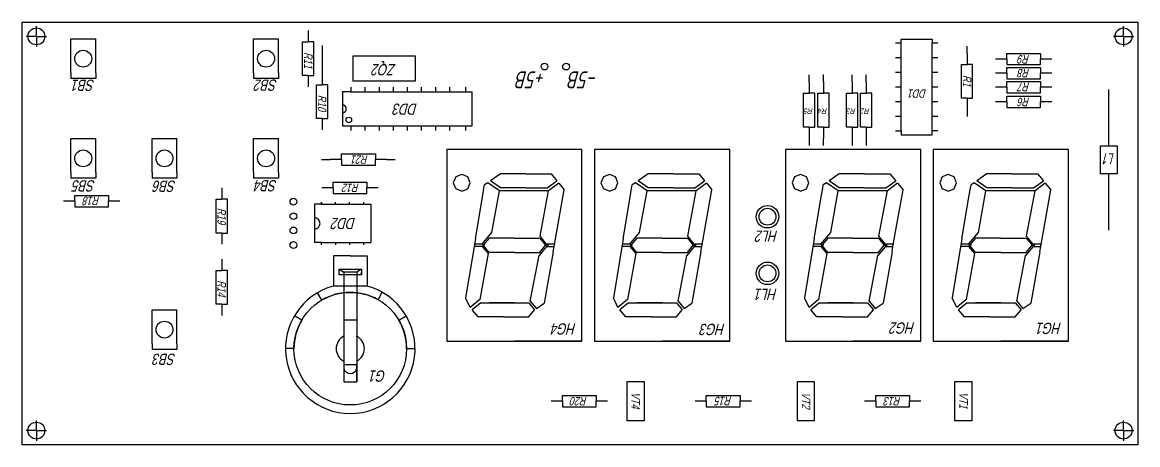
# Model space of a CAD drawing. Header units: millimetres. Extents: x 3055 to 4426, y 1319 to 1950.
# Drawn here: x 3173.7 to 3371.7, y 1875.5 to 1950.5 of the extents above; entities that cross this region are included whole.
import ezdxf

# ---------------------------------------------------------------- set-up
doc = ezdxf.new("R2010")
doc.units = ezdxf.units.MM
doc.styles.get("Standard").update_dxf_attribs({"font": 'arial.ttf'})

msp = doc.modelspace()

# ---------------------------------------------------------------- linework, layer by layer
for p, q in [((3173.74, 1875.49, 111.22), (3173.74, 1950.49, 111.22)), ((3173.74, 1950.49, 111.22), (3371.74, 1950.49, 111.22)), ((3371.74, 1950.49, 111.22), (3371.74, 1875.49, 111.22)), ((3196.77, 1928.83, 111.22), (3196.77, 1929.83, 111.22)), ((3196.77, 1929.83, 111.22), (3201.18, 1929.83, 111.22)), ((3196.77, 1923.83, 111.22), (3196.77, 1928.83, 111.22)), ((3201.18, 1928.83, 111.22), (3201.18, 1929.83, 111.22)), ((3201.18, 1923.83, 111.22), (3201.18, 1928.83, 111.22)), ((3196.77, 1923.83, 111.22), (3196.77, 1922.83, 111.22)), ((3201.18, 1922.83, 111.22), (3196.77, 1922.83, 111.22)), ((3201.18, 1923.83, 111.22), (3201.18, 1922.83, 111.22)), ((3183.04, 1918.75, 111.22), (3181.04, 1918.75, 111.22)), ((3183.04, 1918.75, 111.22), (3183.04, 1919.75, 111.22)), ((3183.04, 1919.75, 111.22), (3189.04, 1919.75, 111.22)), ((3183.04, 1918.75, 111.22), (3183.04, 1917.75, 111.22)), ((3189.04, 1919.75, 111.22), (3189.04, 1918.75, 111.22)), ((3191.04, 1918.75, 111.22), (3189.04, 1918.75, 111.22)), ((3189.04, 1917.75, 111.22), (3189.04, 1918.75, 111.22)), ((3183.04, 1917.75, 111.22), (3189.04, 1917.75, 111.22)), ((3371.74, 1875.49, 111.22), (3173.74, 1875.49, 111.22))]:
    msp.add_line(p, q)
at = {"transparency": 33554674}
for p, q in [((3371.74, 1950.49, 111.22), (3371.74, 1947.99, 111.22)), ((3176.24, 1947.99, 111.22), (3176.24, 1949.79, 111.22)), ((3224.49, 1949.04, 111.22), (3224.49, 1947.04, 111.22)), ((3369.24, 1947.99, 111.22), (3369.24, 1949.79, 111.22)), ((3176.24, 1947.99, 111.22), (3174.44, 1947.99, 111.22)), ((3176.24, 1947.99, 111.22), (3176.24, 1946.19, 111.22)), ((3176.24, 1947.99, 111.22), (3178.04, 1947.99, 111.22)), ((3182.35, 1946.53, 111.22), (3182.35, 1947.53, 111.22)), ((3182.35, 1947.53, 111.22), (3186.77, 1947.53, 111.22)), ((3182.35, 1941.53, 111.22), (3182.35, 1946.53, 111.22)), ((3186.77, 1946.53, 111.22), (3186.77, 1947.53, 111.22)), ((3186.77, 1941.53, 111.22), (3186.77, 1946.53, 111.22)), ((3214.8, 1946.53, 111.22), (3214.8, 1947.53, 111.22)), ((3214.8, 1947.53, 111.22), (3219.22, 1947.53, 111.22)), ((3214.8, 1941.53, 111.22), (3214.8, 1946.53, 111.22)), ((3219.22, 1946.53, 111.22), (3219.22, 1947.53, 111.22)), ((3219.22, 1941.53, 111.22), (3219.22, 1946.53, 111.22)), ((3223.49, 1941.04, 111.22), (3223.49, 1947.04, 111.22)), ((3223.49, 1947.04, 111.22), (3224.49, 1947.04, 111.22)), ((3225.49, 1947.04, 111.22), (3224.49, 1947.04, 111.22)), ((3225.49, 1941.04, 111.22), (3225.49, 1947.04, 111.22)), ((3226.99, 1946.39, 111.22), (3226.99, 1939.39, 111.22)), ((3329.77, 1946.79, 111.22), (3328.77, 1946.79, 111.22)), ((3329.77, 1946.79, 111.22), (3329.77, 1947.49, 111.22)), ((3329.77, 1947.49, 111.22), (3335.27, 1947.49, 111.22)), ((3329.77, 1931.19, 111.22), (3329.77, 1946.79, 111.22)), ((3335.27, 1947.49, 111.22), (3335.27, 1946.79, 111.22)), ((3335.27, 1931.19, 111.22), (3335.27, 1946.79, 111.22)), ((3336.27, 1946.79, 111.22), (3335.27, 1946.79, 111.22)), ((3369.24, 1947.99, 111.22), (3367.44, 1947.99, 111.22)), ((3369.24, 1947.99, 111.22), (3369.24, 1946.19, 111.22)), ((3369.24, 1947.99, 111.22), (3371.04, 1947.99, 111.22)), ((3232.48, 1944.53, 111.22), (3243.48, 1944.53, 111.22)), ((3232.48, 1940.03, 111.22), (3232.48, 1944.53, 111.22)), ((3243.48, 1944.53, 111.22), (3243.48, 1940.03, 111.22)), ((3341.44, 1945, 111.22), (3341.44, 1946.25, 111.22)), ((3341.44, 1945, 111.22), (3341.44, 1943, 111.22)), ((3348.5, 1943.97, 111.22), (3348.5, 1944.97, 111.22)), ((3348.5, 1944.97, 111.22), (3354.5, 1944.97, 111.22)), ((3354.5, 1944.97, 111.22), (3354.5, 1943.97, 111.22)), ((3329.77, 1944.19, 111.22), (3328.77, 1944.19, 111.22)), ((3336.27, 1944.19, 111.22), (3335.27, 1944.19, 111.22)), ((3340.44, 1937, 111.22), (3340.44, 1943, 111.22)), ((3340.44, 1943, 111.22), (3341.44, 1943, 111.22)), ((3342.44, 1943, 111.22), (3341.44, 1943, 111.22)), ((3342.44, 1937, 111.22), (3342.44, 1943, 111.22)), ((3348.5, 1943.97, 111.22), (3346.5, 1943.97, 111.22)), ((3348.5, 1943.97, 111.22), (3348.5, 1942.97, 111.22)), ((3348.5, 1942.97, 111.22), (3354.5, 1942.97, 111.22)), ((3348.5, 1941.47, 111.22), (3348.5, 1942.47, 111.22)), ((3348.5, 1942.47, 111.22), (3354.5, 1942.47, 111.22)), ((3356.5, 1943.97, 111.22), (3354.5, 1943.97, 111.22)), ((3354.5, 1942.97, 111.22), (3354.5, 1943.97, 111.22)), ((3354.5, 1942.47, 111.22), (3354.5, 1941.47, 111.22)), ((3182.35, 1941.53, 111.22), (3182.35, 1940.53, 111.22)), ((3186.77, 1940.53, 111.22), (3182.35, 1940.53, 111.22)), ((3186.77, 1941.53, 111.22), (3186.77, 1940.53, 111.22)), ((3214.8, 1941.53, 111.22), (3214.8, 1940.53, 111.22)), ((3219.22, 1940.53, 111.22), (3214.8, 1940.53, 111.22)), ((3219.22, 1941.53, 111.22), (3219.22, 1940.53, 111.22)), ((3224.49, 1941.04, 111.22), (3223.49, 1941.04, 111.22)), ((3224.49, 1941.04, 111.22), (3224.49, 1939.04, 111.22)), ((3224.49, 1941.04, 111.22), (3225.49, 1941.04, 111.22)), ((3313.41, 1939.89, 111.22), (3313.41, 1941.14, 111.22)), ((3313.45, 1941.14, 111.22), (3313.41, 1941.14, 111.22)), ((3315.96, 1941.14, 111.22), (3316.05, 1941.14, 111.22)), ((3315.96, 1939.89, 111.22), (3315.96, 1941.14, 111.22)), ((3321.05, 1939.89, 111.22), (3321.05, 1941.14, 111.22)), ((3323.55, 1939.89, 111.22), (3323.55, 1941.14, 111.22)), ((3329.77, 1941.59, 111.22), (3328.77, 1941.59, 111.22)), ((3336.27, 1941.59, 111.22), (3335.27, 1941.59, 111.22)), ((3348.5, 1941.47, 111.22), (3346.5, 1941.47, 111.22)), ((3348.5, 1941.47, 111.22), (3348.5, 1940.47, 111.22)), ((3348.5, 1940.47, 111.22), (3354.5, 1940.47, 111.22)), ((3356.5, 1941.47, 111.22), (3354.5, 1941.47, 111.22)), ((3354.5, 1940.47, 111.22), (3354.5, 1941.47, 111.22)), ((3225.99, 1933.39, 111.22), (3225.99, 1939.39, 111.22)), ((3225.99, 1939.39, 111.22), (3226.99, 1939.39, 111.22)), ((3227.99, 1939.39, 111.22), (3226.99, 1939.39, 111.22)), ((3227.99, 1933.39, 111.22), (3227.99, 1939.39, 111.22)), ((3232.07, 1938.97, 111.22), (3232.07, 1938.12, 111.22)), ((3243.48, 1940.03, 111.22), (3232.48, 1940.03, 111.22)), ((3234.57, 1938.97, 111.22), (3234.57, 1938.12, 111.22)), ((3237.07, 1938.97, 111.22), (3237.07, 1938.12, 111.22)), ((3239.57, 1938.97, 111.22), (3239.57, 1938.12, 111.22)), ((3242.07, 1938.97, 111.22), (3242.07, 1938.12, 111.22)), ((3244.57, 1938.97, 111.22), (3244.57, 1938.12, 111.22)), ((3247.07, 1938.97, 111.22), (3247.07, 1938.12, 111.22)), ((3249.57, 1938.97, 111.22), (3249.57, 1938.12, 111.22)), ((3252.43, 1938.97, 111.22), (3252.43, 1938.12, 111.22)), ((3313.41, 1939.89, 111.22), (3313.41, 1937.89, 111.22)), ((3315.96, 1939.89, 111.22), (3315.96, 1937.89, 111.22)), ((3321.05, 1939.89, 111.22), (3321.05, 1937.89, 111.22)), ((3323.55, 1939.89, 111.22), (3323.55, 1937.89, 111.22)), ((3329.77, 1938.99, 111.22), (3328.77, 1938.99, 111.22)), ((3336.27, 1938.99, 111.22), (3335.27, 1938.99, 111.22)), ((3348.51, 1938.97, 111.22), (3346.51, 1938.97, 111.22)), ((3348.51, 1938.97, 111.22), (3348.51, 1939.97, 111.22)), ((3348.51, 1939.97, 111.22), (3354.51, 1939.97, 111.22)), ((3348.51, 1938.97, 111.22), (3348.51, 1937.97, 111.22)), ((3354.51, 1939.97, 111.22), (3354.51, 1938.97, 111.22)), ((3356.51, 1938.97, 111.22), (3354.51, 1938.97, 111.22)), ((3354.51, 1937.97, 111.22), (3354.51, 1938.97, 111.22)), ((3366.62, 1928.57, 111.22), (3366.62, 1938.57, 111.22)), ((3232.07, 1938.12, 111.22), (3230.57, 1938.12, 111.22)), ((3230.57, 1938.12, 111.22), (3230.57, 1932.12, 111.22)), ((3232.07, 1938.12, 111.22), (3252.43, 1938.12, 111.22)), ((3252.43, 1938.12, 111.22), (3253.57, 1938.12, 111.22)), ((3253.57, 1932.12, 111.22), (3253.57, 1938.12, 111.22)), ((3312.41, 1931.89, 111.22), (3312.41, 1937.89, 111.22)), ((3312.41, 1937.89, 111.22), (3313.41, 1937.89, 111.22)), ((3314.41, 1937.89, 111.22), (3313.41, 1937.89, 111.22)), ((3314.41, 1931.89, 111.22), (3314.41, 1937.89, 111.22)), ((3314.96, 1931.89, 111.22), (3314.96, 1937.89, 111.22)), ((3314.96, 1937.89, 111.22), (3315.96, 1937.89, 111.22)), ((3316.96, 1937.89, 111.22), (3315.96, 1937.89, 111.22)), ((3316.96, 1931.89, 111.22), (3316.96, 1937.89, 111.22)), ((3320.05, 1931.89, 111.22), (3320.05, 1937.89, 111.22)), ((3320.05, 1937.89, 111.22), (3321.05, 1937.89, 111.22)), ((3322.05, 1937.89, 111.22), (3321.05, 1937.89, 111.22)), ((3322.05, 1931.89, 111.22), (3322.05, 1937.89, 111.22)), ((3322.55, 1931.89, 111.22), (3322.55, 1937.89, 111.22)), ((3322.55, 1937.89, 111.22), (3323.55, 1937.89, 111.22)), ((3324.55, 1937.89, 111.22), (3323.55, 1937.89, 111.22)), ((3324.55, 1931.89, 111.22), (3324.55, 1937.89, 111.22)), ((3341.44, 1937, 111.22), (3340.44, 1937, 111.22)), ((3341.44, 1937, 111.22), (3341.44, 1935, 111.22)), ((3341.44, 1937, 111.22), (3342.44, 1937, 111.22)), ((3348.5, 1936.35, 111.22), (3348.5, 1937.35, 111.22)), ((3348.5, 1937.35, 111.22), (3354.5, 1937.35, 111.22)), ((3348.51, 1937.97, 111.22), (3354.51, 1937.97, 111.22)), ((3354.5, 1937.35, 111.22), (3354.5, 1936.35, 111.22)), ((3329.77, 1936.39, 111.22), (3328.77, 1936.39, 111.22)), ((3336.27, 1936.39, 111.22), (3335.27, 1936.39, 111.22)), ((3341.44, 1935, 111.22), (3341.44, 1933.75, 111.22)), ((3348.5, 1936.35, 111.22), (3346.5, 1936.35, 111.22)), ((3348.5, 1936.35, 111.22), (3348.5, 1935.35, 111.22)), ((3348.5, 1935.35, 111.22), (3354.5, 1935.35, 111.22)), ((3356.5, 1936.35, 111.22), (3354.5, 1936.35, 111.22)), ((3354.5, 1935.35, 111.22), (3354.5, 1936.35, 111.22)), ((3226.99, 1933.39, 111.22), (3225.99, 1933.39, 111.22)), ((3226.99, 1933.39, 111.22), (3226.99, 1931.39, 111.22)), ((3226.99, 1933.39, 111.22), (3227.99, 1933.39, 111.22)), ((3329.77, 1933.79, 111.22), (3328.77, 1933.79, 111.22)), ((3336.27, 1933.79, 111.22), (3335.27, 1933.79, 111.22)), ((3230.57, 1932.12, 111.22), (3253.57, 1932.12, 111.22)), ((3232.07, 1932.12, 111.22), (3232.07, 1931.27, 111.22)), ((3234.57, 1932.12, 111.22), (3234.57, 1931.27, 111.22)), ((3237.07, 1932.12, 111.22), (3237.07, 1931.27, 111.22)), ((3239.57, 1932.12, 111.22), (3239.57, 1931.27, 111.22)), ((3242.07, 1932.12, 111.22), (3242.07, 1931.27, 111.22)), ((3244.57, 1932.12, 111.22), (3244.57, 1931.27, 111.22)), ((3247.07, 1932.12, 111.22), (3247.07, 1931.27, 111.22)), ((3249.57, 1932.12, 111.22), (3249.57, 1931.27, 111.22)), ((3252.43, 1932.12, 111.22), (3252.43, 1931.27, 111.22)), ((3313.41, 1931.89, 111.22), (3312.41, 1931.89, 111.22)), ((3313.41, 1931.89, 111.22), (3313.41, 1929.89, 111.22)), ((3313.41, 1931.89, 111.22), (3314.41, 1931.89, 111.22)), ((3315.96, 1931.89, 111.22), (3314.96, 1931.89, 111.22)), ((3315.96, 1931.89, 111.22), (3315.96, 1929.89, 111.22)), ((3315.96, 1931.89, 111.22), (3316.96, 1931.89, 111.22)), ((3321.05, 1931.89, 111.22), (3320.05, 1931.89, 111.22)), ((3321.05, 1931.89, 111.22), (3321.05, 1929.89, 111.22)), ((3321.05, 1931.89, 111.22), (3322.05, 1931.89, 111.22)), ((3323.55, 1931.89, 111.22), (3322.55, 1931.89, 111.22)), ((3323.55, 1931.89, 111.22), (3323.55, 1929.89, 111.22)), ((3323.55, 1931.89, 111.22), (3324.55, 1931.89, 111.22)), ((3328.77, 1931.19, 111.22), (3329.77, 1931.19, 111.22)), ((3329.77, 1931.19, 111.22), (3329.77, 1930.49, 111.22)), ((3336.27, 1931.19, 111.22), (3335.27, 1931.19, 111.22)), ((3336.27, 1931.19, 111.22), (3335.27, 1931.19, 111.22)), ((3335.27, 1930.49, 111.22), (3335.27, 1931.19, 111.22)), ((3182.35, 1928.83, 111.22), (3182.35, 1929.83, 111.22)), ((3182.35, 1929.83, 111.22), (3186.77, 1929.83, 111.22)), ((3182.35, 1923.83, 111.22), (3182.35, 1928.83, 111.22)), ((3186.77, 1928.83, 111.22), (3186.77, 1929.83, 111.22)), ((3186.77, 1923.83, 111.22), (3186.77, 1928.83, 111.22)), ((3214.8, 1929.83, 111.22), (3219.22, 1929.83, 111.22)), ((3214.8, 1928.83, 111.22), (3214.8, 1929.83, 111.22)), ((3214.8, 1923.83, 111.22), (3214.8, 1928.83, 111.22)), ((3219.22, 1928.83, 111.22), (3219.22, 1929.83, 111.22)), ((3219.22, 1923.83, 111.22), (3219.22, 1928.83, 111.22)), ((3313.41, 1929.89, 111.22), (3313.41, 1928.64, 111.22)), ((3315.96, 1928.64, 111.22), (3315.96, 1929.89, 111.22)), ((3321.05, 1929.89, 111.22), (3321.05, 1928.64, 111.22)), ((3323.55, 1929.89, 111.22), (3323.55, 1928.64, 111.22)), ((3329.77, 1930.49, 111.22), (3335.27, 1930.49, 111.22)), ((3365.12, 1923.57, 111.22), (3365.12, 1928.57, 111.22)), ((3365.12, 1928.57, 111.22), (3368.12, 1928.57, 111.22)), ((3368.12, 1928.57, 111.22), (3368.12, 1923.57, 111.22)), ((3230.41, 1926.14, 111.22), (3230.41, 1927.14, 111.22)), ((3230.41, 1927.14, 111.22), (3236.41, 1927.14, 111.22)), ((3236.41, 1927.14, 111.22), (3236.41, 1926.14, 111.22)), ((3273.09, 1927.89, 111.22), (3249.09, 1927.89, 111.22)), ((3249.09, 1927.89, 111.22), (3249.09, 1893.89, 111.22)), ((3273.09, 1893.89, 111.22), (3273.09, 1927.89, 111.22)), ((3299.31, 1927.89, 111.22), (3275.31, 1927.89, 111.22)), ((3275.31, 1927.89, 111.22), (3275.31, 1893.89, 111.22)), ((3299.31, 1893.89, 111.22), (3299.31, 1927.89, 111.22)), ((3333.23, 1927.89, 111.22), (3309.23, 1927.89, 111.22)), ((3309.23, 1927.89, 111.22), (3309.23, 1893.89, 111.22)), ((3333.23, 1893.89, 111.22), (3333.23, 1927.89, 111.22)), ((3359.45, 1927.89, 111.22), (3335.45, 1927.89, 111.22)), ((3335.45, 1927.89, 111.22), (3335.45, 1893.89, 111.22)), ((3359.45, 1893.89, 111.22), (3359.45, 1927.89, 111.22)), ((3226.88, 1926.14, 111.22), (3228.38, 1926.14, 111.22)), ((3230.41, 1926.14, 111.22), (3228.41, 1926.14, 111.22)), ((3230.41, 1926.14, 111.22), (3230.41, 1925.14, 111.22)), ((3230.41, 1925.14, 111.22), (3236.41, 1925.14, 111.22)), ((3238.41, 1926.14, 111.22), (3236.41, 1926.14, 111.22)), ((3236.41, 1925.14, 111.22), (3236.41, 1926.14, 111.22)), ((3238.41, 1926.14, 111.22), (3239.91, 1926.14, 111.22)), ((3182.35, 1923.83, 111.22), (3182.35, 1922.83, 111.22)), ((3186.77, 1922.83, 111.22), (3182.35, 1922.83, 111.22)), ((3186.77, 1923.83, 111.22), (3186.77, 1922.83, 111.22)), ((3214.8, 1923.83, 111.22), (3214.8, 1922.83, 111.22)), ((3219.22, 1922.83, 111.22), (3214.8, 1922.83, 111.22)), ((3219.22, 1923.83, 111.22), (3219.22, 1922.83, 111.22)), ((3250.68, 1923.05, 111.22), (3250.24, 1921.99, 111.22)), ((3251.74, 1923.49, 111.22), (3250.68, 1923.05, 111.22)), ((3252.81, 1923.05, 111.22), (3251.74, 1923.49, 111.22)), ((3253.24, 1921.99, 111.22), (3252.81, 1923.05, 111.22)), ((3258.62, 1923.59, 111.22), (3256.83, 1922.34, 111.22)), ((3263.12, 1923.59, 111.22), (3258.62, 1923.59, 111.22)), ((3263.12, 1923.59, 111.22), (3267.62, 1923.59, 111.22)), ((3267.62, 1923.59, 111.22), (3268.65, 1922.34, 111.22)), ((3276.9, 1923.05, 111.22), (3276.46, 1921.99, 111.22)), ((3277.96, 1923.49, 111.22), (3276.9, 1923.05, 111.22)), ((3279.03, 1923.05, 111.22), (3277.96, 1923.49, 111.22)), ((3279.46, 1921.99, 111.22), (3279.03, 1923.05, 111.22)), ((3284.84, 1923.59, 111.22), (3283.05, 1922.34, 111.22)), ((3289.34, 1923.59, 111.22), (3284.84, 1923.59, 111.22)), ((3289.34, 1923.59, 111.22), (3293.84, 1923.59, 111.22)), ((3293.84, 1923.59, 111.22), (3294.87, 1922.34, 111.22)), ((3310.82, 1923.05, 111.22), (3310.38, 1921.99, 111.22)), ((3311.88, 1923.49, 111.22), (3310.82, 1923.05, 111.22)), ((3312.95, 1923.05, 111.22), (3311.88, 1923.49, 111.22)), ((3313.38, 1921.99, 111.22), (3312.95, 1923.05, 111.22)), ((3318.76, 1923.59, 111.22), (3316.97, 1922.34, 111.22)), ((3323.26, 1923.59, 111.22), (3318.76, 1923.59, 111.22)), ((3323.26, 1923.59, 111.22), (3327.76, 1923.59, 111.22)), ((3327.76, 1923.59, 111.22), (3328.79, 1922.34, 111.22)), ((3337.04, 1923.05, 111.22), (3336.6, 1921.99, 111.22)), ((3338.1, 1923.49, 111.22), (3337.04, 1923.05, 111.22)), ((3339.17, 1923.05, 111.22), (3338.1, 1923.49, 111.22)), ((3339.6, 1921.99, 111.22), (3339.17, 1923.05, 111.22)), ((3344.98, 1923.59, 111.22), (3343.19, 1922.34, 111.22)), ((3349.48, 1923.59, 111.22), (3344.98, 1923.59, 111.22)), ((3349.48, 1923.59, 111.22), (3353.98, 1923.59, 111.22)), ((3353.98, 1923.59, 111.22), (3355.01, 1922.34, 111.22)), ((3366.62, 1923.57, 111.22), (3365.12, 1923.57, 111.22)), ((3368.12, 1923.57, 111.22), (3366.62, 1923.57, 111.22)), ((3366.62, 1913.57, 111.22), (3366.62, 1923.57, 111.22)), ((3209.14, 1921.07, 111.22), (3209.14, 1919.07, 111.22)), ((3228.92, 1921.12, 111.22), (3226.92, 1921.12, 111.22)), ((3228.92, 1921.12, 111.22), (3228.92, 1922.12, 111.22)), ((3228.92, 1922.12, 111.22), (3234.92, 1922.12, 111.22)), ((3228.92, 1921.12, 111.22), (3228.92, 1920.12, 111.22)), ((3234.92, 1922.12, 111.22), (3234.92, 1921.12, 111.22)), ((3236.92, 1921.12, 111.22), (3234.92, 1921.12, 111.22)), ((3234.92, 1920.12, 111.22), (3234.92, 1921.12, 111.22)), ((3250.24, 1921.99, 111.22), (3250.68, 1920.93, 111.22)), ((3251.74, 1920.49, 111.22), (3250.68, 1920.93, 111.22)), ((3251.74, 1920.49, 111.22), (3252.81, 1920.93, 111.22)), ((3252.81, 1920.93, 111.22), (3253.24, 1921.99, 111.22)), ((3252.81, 1920.93, 111.22), (3252.81, 1920.93, 111.22)), ((3255.48, 1919.81, 111.22), (3255.68, 1921.02, 111.22)), ((3255.68, 1921.02, 111.22), (3255.78, 1921.61, 111.22)), ((3256.36, 1922.01, 111.22), (3255.78, 1921.61, 111.22)), ((3258.44, 1920.56, 111.22), (3256.36, 1922.01, 111.22)), ((3258.62, 1921.09, 111.22), (3256.83, 1922.34, 111.22)), ((3263.12, 1921.09, 111.22), (3258.62, 1921.09, 111.22)), ((3263.12, 1921.09, 111.22), (3266.9, 1921.09, 111.22)), ((3266.9, 1921.09, 111.22), (3268.65, 1922.34, 111.22)), ((3268.97, 1921.95, 111.22), (3267.16, 1920.56, 111.22)), ((3268.15, 1910.66, 111.22), (3269.94, 1920.76, 111.22)), ((3268.97, 1921.95, 111.22), (3269.94, 1920.76, 111.22)), ((3276.46, 1921.99, 111.22), (3276.9, 1920.93, 111.22)), ((3277.96, 1920.49, 111.22), (3276.9, 1920.93, 111.22)), ((3277.96, 1920.49, 111.22), (3279.03, 1920.93, 111.22)), ((3279.03, 1920.93, 111.22), (3279.46, 1921.99, 111.22)), ((3279.03, 1920.93, 111.22), (3279.03, 1920.93, 111.22)), ((3281.7, 1919.81, 111.22), (3281.91, 1921.02, 111.22)), ((3281.91, 1921.02, 111.22), (3282, 1921.61, 111.22)), ((3282.58, 1922.01, 111.22), (3282, 1921.61, 111.22)), ((3284.66, 1920.56, 111.22), (3282.58, 1922.01, 111.22)), ((3284.84, 1921.09, 111.22), (3283.05, 1922.34, 111.22)), ((3289.34, 1921.09, 111.22), (3284.84, 1921.09, 111.22)), ((3289.34, 1921.09, 111.22), (3293.12, 1921.09, 111.22)), ((3293.12, 1921.09, 111.22), (3294.87, 1922.34, 111.22)), ((3295.19, 1921.95, 111.22), (3293.38, 1920.56, 111.22)), ((3294.37, 1910.66, 111.22), (3296.16, 1920.76, 111.22)), ((3295.19, 1921.95, 111.22), (3296.16, 1920.76, 111.22)), ((3310.38, 1921.99, 111.22), (3310.82, 1920.93, 111.22)), ((3311.88, 1920.49, 111.22), (3310.82, 1920.93, 111.22)), ((3311.88, 1920.49, 111.22), (3312.95, 1920.93, 111.22)), ((3312.95, 1920.93, 111.22), (3313.38, 1921.99, 111.22)), ((3312.95, 1920.93, 111.22), (3312.95, 1920.93, 111.22)), ((3315.62, 1919.81, 111.22), (3315.83, 1921.02, 111.22)), ((3315.83, 1921.02, 111.22), (3315.93, 1921.61, 111.22)), ((3316.5, 1922.01, 111.22), (3315.93, 1921.61, 111.22)), ((3318.58, 1920.56, 111.22), (3316.5, 1922.01, 111.22)), ((3318.76, 1921.09, 111.22), (3316.97, 1922.34, 111.22)), ((3323.26, 1921.09, 111.22), (3318.76, 1921.09, 111.22)), ((3323.26, 1921.09, 111.22), (3327.04, 1921.09, 111.22)), ((3327.04, 1921.09, 111.22), (3328.79, 1922.34, 111.22)), ((3329.11, 1921.95, 111.22), (3327.31, 1920.56, 111.22)), ((3328.3, 1910.66, 111.22), (3330.08, 1920.76, 111.22)), ((3329.11, 1921.95, 111.22), (3330.08, 1920.76, 111.22)), ((3336.6, 1921.99, 111.22), (3337.04, 1920.93, 111.22)), ((3338.1, 1920.49, 111.22), (3337.04, 1920.93, 111.22)), ((3338.1, 1920.49, 111.22), (3339.17, 1920.93, 111.22)), ((3339.17, 1920.93, 111.22), (3339.6, 1921.99, 111.22)), ((3339.17, 1920.93, 111.22), (3339.17, 1920.93, 111.22)), ((3341.85, 1919.81, 111.22), (3342.05, 1921.02, 111.22)), ((3342.05, 1921.02, 111.22), (3342.15, 1921.61, 111.22)), ((3342.72, 1922.01, 111.22), (3342.15, 1921.61, 111.22)), ((3344.8, 1920.56, 111.22), (3342.72, 1922.01, 111.22)), ((3344.98, 1921.09, 111.22), (3343.19, 1922.34, 111.22)), ((3349.48, 1921.09, 111.22), (3344.98, 1921.09, 111.22)), ((3349.48, 1921.09, 111.22), (3353.26, 1921.09, 111.22)), ((3353.26, 1921.09, 111.22), (3355.01, 1922.34, 111.22)), ((3355.33, 1921.95, 111.22), (3353.53, 1920.56, 111.22)), ((3354.52, 1910.66, 111.22), (3356.31, 1920.76, 111.22)), ((3355.33, 1921.95, 111.22), (3356.31, 1920.76, 111.22)), ((3208.14, 1913.07, 111.22), (3208.14, 1919.07, 111.22)), ((3208.14, 1919.07, 111.22), (3209.14, 1919.07, 111.22)), ((3210.14, 1919.07, 111.22), (3209.14, 1919.07, 111.22)), ((3210.14, 1913.07, 111.22), (3210.14, 1919.07, 111.22)), ((3228.92, 1920.12, 111.22), (3234.92, 1920.12, 111.22)), ((3254.18, 1912.05, 111.22), (3255.48, 1919.81, 111.22)), ((3257.1, 1913.18, 111.22), (3258.44, 1920.56, 111.22)), ((3267.16, 1920.56, 111.22), (3258.44, 1920.56, 111.22)), ((3265.65, 1912.49, 111.22), (3267.16, 1920.56, 111.22)), ((3280.41, 1912.05, 111.22), (3281.7, 1919.81, 111.22)), ((3283.32, 1913.18, 111.22), (3284.66, 1920.56, 111.22)), ((3293.38, 1920.56, 111.22), (3284.66, 1920.56, 111.22)), ((3291.87, 1912.49, 111.22), (3293.38, 1920.56, 111.22)), ((3314.33, 1912.05, 111.22), (3315.62, 1919.81, 111.22)), ((3317.24, 1913.18, 111.22), (3318.58, 1920.56, 111.22)), ((3327.31, 1920.56, 111.22), (3318.58, 1920.56, 111.22)), ((3325.8, 1912.49, 111.22), (3327.31, 1920.56, 111.22)), ((3340.55, 1912.05, 111.22), (3341.85, 1919.81, 111.22)), ((3343.46, 1913.18, 111.22), (3344.8, 1920.56, 111.22)), ((3353.53, 1920.56, 111.22), (3344.8, 1920.56, 111.22)), ((3352.02, 1912.49, 111.22), (3353.53, 1920.56, 111.22)), ((3226.85, 1918.18, 111.22), (3225.6, 1918.18, 111.22)), ((3225.6, 1918.18, 111.22), (3225.6, 1911.38, 111.22)), ((3226.85, 1918.58, 111.22), (3226.85, 1918.18, 111.22)), ((3226.85, 1918.18, 111.22), (3226.85, 1918.58, 111.22)), ((3226.85, 1918.18, 111.22), (3234.35, 1918.18, 111.22)), ((3226.85, 1918.18, 111.22), (3229.35, 1918.18, 111.22)), ((3229.35, 1918.18, 111.22), (3229.35, 1918.58, 111.22)), ((3229.35, 1918.18, 111.22), (3231.85, 1918.18, 111.22)), ((3231.85, 1918.18, 111.22), (3231.85, 1918.58, 111.22)), ((3234.35, 1918.18, 111.22), (3234.35, 1918.58, 111.22)), ((3234.35, 1918.18, 111.22), (3235.6, 1918.18, 111.22)), ((3235.6, 1918.18, 111.22), (3235.6, 1911.38, 111.22)), ((3209.14, 1913.07, 111.22), (3208.14, 1913.07, 111.22)), ((3209.14, 1913.07, 111.22), (3209.14, 1911.07, 111.22)), ((3209.14, 1913.07, 111.22), (3210.14, 1913.07, 111.22)), ((3255.36, 1911.12, 111.22), (3257.1, 1913.18, 111.22)), ((3281.58, 1911.12, 111.22), (3283.32, 1913.18, 111.22)), ((3315.5, 1911.12, 111.22), (3317.24, 1913.18, 111.22)), ((3341.72, 1911.12, 111.22), (3343.46, 1913.18, 111.22)), ((3226.85, 1911.38, 111.22), (3225.6, 1911.38, 111.22)), ((3226.85, 1910.98, 111.22), (3226.85, 1911.38, 111.22)), ((3226.85, 1911.38, 111.22), (3234.35, 1911.38, 111.22)), ((3226.85, 1911.38, 111.22), (3229.35, 1911.38, 111.22)), ((3226.85, 1910.98, 111.22), (3226.85, 1911.38, 111.22)), ((3229.35, 1911.38, 111.22), (3231.85, 1911.38, 111.22)), ((3229.35, 1911.38, 111.22), (3229.35, 1910.98, 111.22)), ((3231.85, 1911.38, 111.22), (3231.85, 1910.98, 111.22)), ((3234.35, 1911.38, 111.22), (3235.6, 1911.38, 111.22)), ((3234.35, 1910.98, 111.22), (3234.35, 1911.38, 111.22)), ((3254.18, 1912.05, 111.22), (3252.44, 1901.59, 111.22)), ((3255.36, 1911.12, 111.22), (3254.03, 1911.12, 111.22)), ((3255.55, 1910.89, 111.22), (3255.36, 1911.12, 111.22)), ((3255.55, 1910.89, 111.22), (3255.36, 1910.66, 111.22)), ((3256.59, 1912.14, 111.22), (3255.55, 1910.89, 111.22)), ((3256.59, 1909.64, 111.22), (3255.55, 1910.89, 111.22)), ((3255.85, 1910.89, 111.22), (3255.55, 1910.89, 111.22)), ((3261.09, 1912.14, 111.22), (3256.59, 1912.14, 111.22)), ((3261.09, 1912.14, 111.22), (3265.59, 1912.14, 111.22)), ((3265.59, 1912.14, 111.22), (3266.62, 1910.89, 111.22)), ((3265.59, 1909.64, 111.22), (3266.62, 1910.89, 111.22)), ((3266.81, 1911.12, 111.22), (3265.65, 1912.49, 111.22)), ((3266.62, 1910.89, 111.22), (3267.12, 1910.89, 111.22)), ((3268.24, 1911.12, 111.22), (3266.81, 1911.12, 111.22)), ((3268.19, 1910.89, 111.22), (3268.24, 1911.12, 111.22)), ((3280.41, 1912.05, 111.22), (3278.66, 1901.59, 111.22)), ((3281.58, 1911.12, 111.22), (3280.25, 1911.12, 111.22)), ((3281.77, 1910.89, 111.22), (3281.58, 1911.12, 111.22)), ((3281.77, 1910.89, 111.22), (3281.58, 1910.66, 111.22)), ((3282.81, 1912.14, 111.22), (3281.77, 1910.89, 111.22)), ((3282.81, 1909.64, 111.22), (3281.77, 1910.89, 111.22)), ((3282.07, 1910.89, 111.22), (3281.77, 1910.89, 111.22)), ((3287.31, 1912.14, 111.22), (3282.81, 1912.14, 111.22)), ((3287.31, 1912.14, 111.22), (3291.81, 1912.14, 111.22)), ((3291.81, 1912.14, 111.22), (3292.84, 1910.89, 111.22)), ((3291.81, 1909.64, 111.22), (3292.84, 1910.89, 111.22)), ((3293.03, 1911.12, 111.22), (3291.87, 1912.49, 111.22)), ((3292.84, 1910.89, 111.22), (3293.34, 1910.89, 111.22)), ((3294.46, 1911.12, 111.22), (3293.03, 1911.12, 111.22)), ((3294.42, 1910.89, 111.22), (3294.46, 1911.12, 111.22)), ((3314.33, 1912.05, 111.22), (3312.58, 1901.59, 111.22)), ((3315.5, 1911.12, 111.22), (3314.17, 1911.12, 111.22)), ((3315.69, 1910.89, 111.22), (3315.5, 1911.12, 111.22)), ((3315.69, 1910.89, 111.22), (3315.5, 1910.66, 111.22)), ((3316.73, 1912.14, 111.22), (3315.69, 1910.89, 111.22)), ((3316.73, 1909.64, 111.22), (3315.69, 1910.89, 111.22)), ((3316, 1910.89, 111.22), (3315.69, 1910.89, 111.22)), ((3321.23, 1912.14, 111.22), (3316.73, 1912.14, 111.22)), ((3321.23, 1912.14, 111.22), (3325.73, 1912.14, 111.22)), ((3325.73, 1912.14, 111.22), (3326.76, 1910.89, 111.22)), ((3325.73, 1909.64, 111.22), (3326.76, 1910.89, 111.22)), ((3326.95, 1911.12, 111.22), (3325.8, 1912.49, 111.22)), ((3326.76, 1910.89, 111.22), (3327.26, 1910.89, 111.22)), ((3328.38, 1911.12, 111.22), (3326.95, 1911.12, 111.22)), ((3328.34, 1910.89, 111.22), (3328.38, 1911.12, 111.22)), ((3340.55, 1912.05, 111.22), (3338.8, 1901.59, 111.22)), ((3341.72, 1911.12, 111.22), (3340.39, 1911.12, 111.22)), ((3341.91, 1910.89, 111.22), (3341.72, 1911.12, 111.22)), ((3341.91, 1910.89, 111.22), (3341.72, 1910.66, 111.22)), ((3342.95, 1912.14, 111.22), (3341.91, 1910.89, 111.22)), ((3342.95, 1909.64, 111.22), (3341.91, 1910.89, 111.22)), ((3342.22, 1910.89, 111.22), (3341.91, 1910.89, 111.22)), ((3347.45, 1912.14, 111.22), (3342.95, 1912.14, 111.22)), ((3347.45, 1912.14, 111.22), (3351.95, 1912.14, 111.22)), ((3351.95, 1912.14, 111.22), (3352.98, 1910.89, 111.22)), ((3351.95, 1909.64, 111.22), (3352.98, 1910.89, 111.22)), ((3353.17, 1911.12, 111.22), (3352.02, 1912.49, 111.22)), ((3352.98, 1910.89, 111.22), (3353.48, 1910.89, 111.22)), ((3354.6, 1911.12, 111.22), (3353.17, 1911.12, 111.22)), ((3354.56, 1910.89, 111.22), (3354.6, 1911.12, 111.22)), ((3231.96, 1909.04, 111.22), (3228.96, 1909.04, 111.22)), ((3228.96, 1909.04, 111.22), (3228.96, 1903.65, 111.22)), ((3231.96, 1909.04, 111.22), (3234.96, 1909.04, 111.22)), ((3234.96, 1909.04, 111.22), (3234.96, 1903.65, 111.22)), ((3255.36, 1910.66, 111.22), (3253.95, 1910.66, 111.22)), ((3256.41, 1909.42, 111.22), (3254.93, 1901.29, 111.22)), ((3255.36, 1910.66, 111.22), (3256.41, 1909.42, 111.22)), ((3261.09, 1909.64, 111.22), (3256.59, 1909.64, 111.22)), ((3261.09, 1909.64, 111.22), (3265.59, 1909.64, 111.22)), ((3263.92, 1900.97, 111.22), (3265.48, 1909.07, 111.22)), ((3266.81, 1910.66, 111.22), (3265.48, 1909.07, 111.22)), ((3267.99, 1909.72, 111.22), (3266.39, 1900.59, 111.22)), ((3266.81, 1910.66, 111.22), (3268.15, 1910.66, 111.22)), ((3267.99, 1909.72, 111.22), (3268.15, 1910.66, 111.22)), ((3281.58, 1910.66, 111.22), (3280.17, 1910.66, 111.22)), ((3282.63, 1909.42, 111.22), (3281.15, 1901.29, 111.22)), ((3281.58, 1910.66, 111.22), (3282.63, 1909.42, 111.22)), ((3287.31, 1909.64, 111.22), (3282.81, 1909.64, 111.22)), ((3287.31, 1909.64, 111.22), (3291.81, 1909.64, 111.22)), ((3290.14, 1900.97, 111.22), (3291.7, 1909.07, 111.22)), ((3293.03, 1910.66, 111.22), (3291.7, 1909.07, 111.22)), ((3294.21, 1909.72, 111.22), (3292.61, 1900.59, 111.22)), ((3293.03, 1910.66, 111.22), (3294.37, 1910.66, 111.22)), ((3294.21, 1909.72, 111.22), (3294.37, 1910.66, 111.22)), ((3315.5, 1910.66, 111.22), (3314.09, 1910.66, 111.22)), ((3316.55, 1909.42, 111.22), (3315.07, 1901.29, 111.22)), ((3315.5, 1910.66, 111.22), (3316.55, 1909.42, 111.22)), ((3321.23, 1909.64, 111.22), (3316.73, 1909.64, 111.22)), ((3321.23, 1909.64, 111.22), (3325.73, 1909.64, 111.22)), ((3324.06, 1900.97, 111.22), (3325.62, 1909.07, 111.22)), ((3326.95, 1910.66, 111.22), (3325.62, 1909.07, 111.22)), ((3328.13, 1909.72, 111.22), (3326.53, 1900.59, 111.22)), ((3326.95, 1910.66, 111.22), (3328.3, 1910.66, 111.22)), ((3328.13, 1909.72, 111.22), (3328.3, 1910.66, 111.22)), ((3341.72, 1910.66, 111.22), (3340.31, 1910.66, 111.22)), ((3342.77, 1909.42, 111.22), (3341.29, 1901.29, 111.22)), ((3341.72, 1910.66, 111.22), (3342.77, 1909.42, 111.22)), ((3347.45, 1909.64, 111.22), (3342.95, 1909.64, 111.22)), ((3347.45, 1909.64, 111.22), (3351.95, 1909.64, 111.22)), ((3350.28, 1900.97, 111.22), (3351.84, 1909.07, 111.22)), ((3353.17, 1910.66, 111.22), (3351.84, 1909.07, 111.22)), ((3354.35, 1909.72, 111.22), (3352.75, 1900.59, 111.22)), ((3353.17, 1910.66, 111.22), (3354.52, 1910.66, 111.22)), ((3354.35, 1909.72, 111.22), (3354.52, 1910.66, 111.22)), ((3209.14, 1908.43, 111.22), (3209.14, 1906.43, 111.22)), ((3208.14, 1900.43, 111.22), (3208.14, 1906.43, 111.22)), ((3208.14, 1906.43, 111.22), (3209.14, 1906.43, 111.22)), ((3210.14, 1906.43, 111.22), (3209.14, 1906.43, 111.22)), ((3210.14, 1900.43, 111.22), (3210.14, 1906.43, 111.22)), ((3229.96, 1905.65, 111.22), (3229.96, 1906.65, 111.22)), ((3229.96, 1906.65, 111.22), (3231.96, 1906.65, 111.22)), ((3229.96, 1906.65, 111.22), (3230.81, 1906.15, 111.22)), ((3233.96, 1905.65, 111.22), (3229.96, 1905.65, 111.22)), ((3233.1, 1906.15, 111.22), (3230.81, 1906.15, 111.22)), ((3230.81, 1906.15, 111.22), (3230.81, 1886.65, 111.22)), ((3231.96, 1906.65, 111.22), (3233.96, 1906.65, 111.22)), ((3233.96, 1906.65, 111.22), (3233.1, 1906.15, 111.22)), ((3233.1, 1906.15, 111.22), (3233.1, 1886.65, 111.22)), ((3233.96, 1906.65, 111.22), (3233.96, 1905.65, 111.22)), ((3233.96, 1906.65, 111.22), (3233.96, 1905.65, 111.22)), ((3233.96, 1905.65, 111.22), (3233.96, 1906.15, 111.22)), ((3234.96, 1903.65, 111.22), (3228.96, 1903.65, 111.22)), ((3234.96, 1903.65, 111.22), (3231.96, 1903.65, 111.22)), ((3226.92, 1901.18, 111.22), (3226.17, 1902.48, 111.22)), ((3236.9, 1901.24, 111.22), (3237.64, 1902.55, 111.22)), ((3253.26, 1899.82, 111.22), (3252.44, 1901.59, 111.22)), ((3254.93, 1901.29, 111.22), (3253.26, 1899.82, 111.22)), ((3263.92, 1900.97, 111.22), (3265.02, 1899.65, 111.22)), ((3279.48, 1899.82, 111.22), (3278.66, 1901.59, 111.22)), ((3281.15, 1901.29, 111.22), (3279.48, 1899.82, 111.22)), ((3290.14, 1900.97, 111.22), (3291.24, 1899.65, 111.22)), ((3313.4, 1899.82, 111.22), (3312.58, 1901.59, 111.22)), ((3315.07, 1901.29, 111.22), (3313.4, 1899.82, 111.22)), ((3324.06, 1900.97, 111.22), (3325.16, 1899.65, 111.22)), ((3339.63, 1899.82, 111.22), (3338.8, 1901.59, 111.22)), ((3341.29, 1901.29, 111.22), (3339.63, 1899.82, 111.22)), ((3350.28, 1900.97, 111.22), (3351.38, 1899.65, 111.22)), ((3196.78, 1898.42, 111.22), (3196.78, 1899.42, 111.22)), ((3196.78, 1899.42, 111.22), (3201.2, 1899.42, 111.22)), ((3201.2, 1898.42, 111.22), (3201.2, 1899.42, 111.22)), ((3209.14, 1900.43, 111.22), (3208.14, 1900.43, 111.22)), ((3209.14, 1900.43, 111.22), (3209.14, 1898.43, 111.22)), ((3209.14, 1900.43, 111.22), (3210.14, 1900.43, 111.22)), ((3255.12, 1900.69, 111.22), (3253.58, 1899.44, 111.22)), ((3254.64, 1898.19, 111.22), (3253.58, 1899.44, 111.22)), ((3255.12, 1900.69, 111.22), (3263.64, 1900.69, 111.22)), ((3261.09, 1900.69, 111.22), (3256.59, 1900.69, 111.22)), ((3263.64, 1900.69, 111.22), (3264.68, 1899.45, 111.22)), ((3263.64, 1898.19, 111.22), (3264.68, 1899.45, 111.22)), ((3265.02, 1899.65, 111.22), (3266.39, 1900.59, 111.22)), ((3281.34, 1900.69, 111.22), (3279.81, 1899.44, 111.22)), ((3280.86, 1898.19, 111.22), (3279.81, 1899.44, 111.22)), ((3281.34, 1900.69, 111.22), (3289.86, 1900.69, 111.22)), ((3287.31, 1900.69, 111.22), (3282.81, 1900.69, 111.22)), ((3289.86, 1900.69, 111.22), (3290.9, 1899.45, 111.22)), ((3289.86, 1898.19, 111.22), (3290.9, 1899.45, 111.22)), ((3291.24, 1899.65, 111.22), (3292.61, 1900.59, 111.22)), ((3315.26, 1900.69, 111.22), (3313.73, 1899.44, 111.22)), ((3314.79, 1898.19, 111.22), (3313.73, 1899.44, 111.22)), ((3315.26, 1900.69, 111.22), (3323.79, 1900.69, 111.22)), ((3321.23, 1900.69, 111.22), (3316.73, 1900.69, 111.22)), ((3323.79, 1900.69, 111.22), (3324.83, 1899.45, 111.22)), ((3323.79, 1898.19, 111.22), (3324.83, 1899.45, 111.22)), ((3325.16, 1899.65, 111.22), (3326.53, 1900.59, 111.22)), ((3341.48, 1900.69, 111.22), (3339.95, 1899.44, 111.22)), ((3341.01, 1898.19, 111.22), (3339.95, 1899.44, 111.22)), ((3341.48, 1900.69, 111.22), (3350.01, 1900.69, 111.22)), ((3347.45, 1900.69, 111.22), (3342.95, 1900.69, 111.22)), ((3350.01, 1900.69, 111.22), (3351.05, 1899.45, 111.22)), ((3350.01, 1898.19, 111.22), (3351.05, 1899.45, 111.22)), ((3351.38, 1899.65, 111.22), (3352.75, 1900.59, 111.22)), ((3196.78, 1893.42, 111.22), (3196.78, 1898.42, 111.22)), ((3201.2, 1893.42, 111.22), (3201.2, 1898.42, 111.22)), ((3223.34, 1897.61, 111.22), (3222.05, 1898.37, 111.22)), ((3233.1, 1897.6, 111.22), (3230.81, 1897.6, 111.22)), ((3240.6, 1897.59, 111.22), (3241.89, 1898.35, 111.22)), ((3259.14, 1898.19, 111.22), (3254.64, 1898.19, 111.22)), ((3259.14, 1898.19, 111.22), (3263.64, 1898.19, 111.22)), ((3285.36, 1898.19, 111.22), (3280.86, 1898.19, 111.22)), ((3285.36, 1898.19, 111.22), (3289.86, 1898.19, 111.22)), ((3319.29, 1898.19, 111.22), (3314.79, 1898.19, 111.22)), ((3319.29, 1898.19, 111.22), (3323.79, 1898.19, 111.22)), ((3345.51, 1898.19, 111.22), (3341.01, 1898.19, 111.22)), ((3345.51, 1898.19, 111.22), (3350.01, 1898.19, 111.22)), ((3196.78, 1893.42, 111.22), (3196.78, 1892.42, 111.22)), ((3201.2, 1893.42, 111.22), (3201.2, 1892.42, 111.22)), ((3249.09, 1893.89, 111.22), (3273.09, 1893.89, 111.22)), ((3273.09, 1893.89, 111.22), (3261.09, 1893.89, 111.22)), ((3275.31, 1893.89, 111.22), (3299.31, 1893.89, 111.22)), ((3299.31, 1893.89, 111.22), (3287.31, 1893.89, 111.22)), ((3309.23, 1893.89, 111.22), (3333.23, 1893.89, 111.22)), ((3333.23, 1893.89, 111.22), (3321.23, 1893.89, 111.22)), ((3335.45, 1893.89, 111.22), (3359.45, 1893.89, 111.22)), ((3359.45, 1893.89, 111.22), (3347.45, 1893.89, 111.22)), ((3201.2, 1892.42, 111.22), (3196.78, 1892.42, 111.22)), ((3221.96, 1892.54, 111.22), (3220.46, 1892.54, 111.22)), ((3241.96, 1892.54, 111.22), (3243.46, 1892.54, 111.22)), ((3233.1, 1889.65, 111.22), (3230.81, 1889.65, 111.22)), ((3233.1, 1886.65, 111.22), (3233.1, 1889.65, 111.22)), ((3230.81, 1886.65, 111.22), (3233.1, 1886.65, 111.22)), ((3281.11, 1879.7, 111.22), (3281.11, 1886.7, 111.22)), ((3281.11, 1886.7, 111.22), (3284.11, 1886.7, 111.22)), ((3284.11, 1886.7, 111.22), (3284.11, 1879.7, 111.22)), ((3311.33, 1879.7, 111.22), (3311.33, 1886.7, 111.22)), ((3311.33, 1886.7, 111.22), (3314.33, 1886.7, 111.22)), ((3314.33, 1886.7, 111.22), (3314.33, 1879.7, 111.22)), ((3339.28, 1879.7, 111.22), (3339.28, 1886.7, 111.22)), ((3339.28, 1886.7, 111.22), (3342.28, 1886.7, 111.22)), ((3342.28, 1886.7, 111.22), (3342.28, 1879.7, 111.22)), ((3269.63, 1883.21, 111.22), (3267.63, 1883.21, 111.22)), ((3269.63, 1883.21, 111.22), (3269.63, 1884.21, 111.22)), ((3269.63, 1884.21, 111.22), (3275.63, 1884.21, 111.22)), ((3269.63, 1883.21, 111.22), (3269.63, 1882.21, 111.22)), ((3275.63, 1884.21, 111.22), (3275.63, 1883.21, 111.22)), ((3277.63, 1883.21, 111.22), (3275.63, 1883.21, 111.22)), ((3275.63, 1882.21, 111.22), (3275.63, 1883.21, 111.22)), ((3295.16, 1883.21, 111.22), (3293.16, 1883.21, 111.22)), ((3295.16, 1883.21, 111.22), (3295.16, 1884.21, 111.22)), ((3295.16, 1884.21, 111.22), (3301.16, 1884.21, 111.22)), ((3295.16, 1883.21, 111.22), (3295.16, 1882.21, 111.22)), ((3301.16, 1884.21, 111.22), (3301.16, 1883.21, 111.22)), ((3303.16, 1883.21, 111.22), (3301.16, 1883.21, 111.22)), ((3301.16, 1882.21, 111.22), (3301.16, 1883.21, 111.22)), ((3325.24, 1883.21, 111.22), (3323.24, 1883.21, 111.22)), ((3325.24, 1883.21, 111.22), (3325.24, 1884.21, 111.22)), ((3325.24, 1884.21, 111.22), (3331.24, 1884.21, 111.22)), ((3325.24, 1883.21, 111.22), (3325.24, 1882.21, 111.22)), ((3331.24, 1884.21, 111.22), (3331.24, 1883.21, 111.22)), ((3333.24, 1883.21, 111.22), (3331.24, 1883.21, 111.22)), ((3331.24, 1882.21, 111.22), (3331.24, 1883.21, 111.22)), ((3269.63, 1882.21, 111.22), (3275.63, 1882.21, 111.22)), ((3295.16, 1882.21, 111.22), (3301.16, 1882.21, 111.22)), ((3325.24, 1882.21, 111.22), (3331.24, 1882.21, 111.22)), ((3176.24, 1877.99, 111.22), (3176.24, 1879.79, 111.22)), ((3284.11, 1879.7, 111.22), (3281.11, 1879.7, 111.22)), ((3281.11, 1879.7, 111.22), (3281.11, 1879.7, 111.22)), ((3314.33, 1879.7, 111.22), (3311.33, 1879.7, 111.22)), ((3311.33, 1879.7, 111.22), (3311.33, 1879.7, 111.22)), ((3342.28, 1879.7, 111.22), (3339.28, 1879.7, 111.22)), ((3339.28, 1879.7, 111.22), (3339.28, 1879.7, 111.22)), ((3369.24, 1877.99, 111.22), (3369.24, 1879.79, 111.22)), ((3371.74, 1879.95, 111.22), (3371.74, 1879.95, 111.22)), ((3176.24, 1877.99, 111.22), (3174.44, 1877.99, 111.22)), ((3176.24, 1877.99, 111.22), (3178.04, 1877.99, 111.22)), ((3176.24, 1877.99, 111.22), (3176.24, 1876.19, 111.22)), ((3369.24, 1877.99, 111.22), (3367.44, 1877.99, 111.22)), ((3369.24, 1877.99, 111.22), (3369.24, 1876.19, 111.22)), ((3369.24, 1877.99, 111.22), (3371.04, 1877.99, 111.22))]:
    msp.add_line(p, q, dxfattribs=at)
for centre, radius in [((3176.24, 1947.99, 111.22), 1.5), ((3369.24, 1947.99, 111.22), 1.5), ((3184.56, 1944.03, 111.22), 1.5), ((3217.01, 1944.03, 111.22), 1.5), ((3266.43, 1942.62, 111.22), 0.6), ((3270.27, 1942.62, 111.22), 0.6), ((3231.71, 1933.15, 111.22), 0.496), ((3184.56, 1926.33, 111.22), 1.5), ((3217.01, 1926.33, 111.22), 1.5), ((3221.87, 1918.64, 111.22), 0.6), ((3221.87, 1916.07, 111.22), 0.6), ((3306.03, 1915.97, 111.22), 2), ((3306.03, 1915.97, 111.22), 1.5), ((3221.87, 1913.54, 111.22), 0.6), ((3221.87, 1910.94, 111.22), 0.6), ((3306.03, 1905.91, 111.22), 2), ((3306.03, 1905.91, 111.22), 1.5), ((3231.96, 1892.54, 111.22), 10), ((3198.99, 1895.92, 111.22), 1.5), ((3176.24, 1877.99, 111.22), 1.5), ((3369.24, 1877.99, 111.22), 1.5)]:
    msp.add_circle(centre, radius, dxfattribs=at)
msp.add_circle((3198.98, 1926.33, 111.22), 1.5)
for centre, radius, start, end in [((3230.57, 1935.12, 111.22), 0.687, 270, 90), ((3225.6, 1914.78, 111.22), 1, 270, 90), ((3231.96, 1892.54, 111.22), 11.5, 105.1217, 74.8783), ((3231.96, 1892.54, 111.22), 10, 60.4105, 120.2741), ((3231.96, 1892.54, 111.22), 10, 149.5378, 180), ((3231.96, 1892.54, 111.22), 10, 0, 30.2965), ((3231.96, 1892.54, 111.22), 2.5, 117.4141, 242.5859), ((3231.96, 1892.54, 111.22), 2.5, 296.9215, 63.0785), ((3231.95, 1889.31, 111.22), 1.19, 196.2665, 343.7335)]:
    msp.add_arc(centre, radius, start, end, dxfattribs=at)

# ---------------------------------------------------------------- texts
at = {"transparency": 33554674, "attachment_point": 1}
for s, width, insert, char_height, rotation in [('\\pxt1;{\\Q15;\\W0.75;R11}', 4.0507, (3225.26, 1945.2, 111.22), 1.5, 270), ('{\\Q15;\\W0.75;R9}', 4.0507, (3352.56, 1943.16, 111.22), 1.5, 180), ('{\\Q15;\\W0.75;ZQ2}', 4.0507, (3240.05, 1941.07, 111.22), 2, 180), ('{\\fISOCPEUR|b0|i0|c0|p34;\\Q15;\\W0.75;+5\\fISOCPEUR|b0|i0|c204|p34;В}', 7.7449, (3266.62, 1938.78, 111.22), 3, 180), ('{\\fISOCPEUR|b0|i0|c204|p34;\\Q15;\\W0.75;-\\fISOCPEUR|b0|i0|c0|p34;5\\fISOCPEUR|b0|i0|c204|p34;В}', 7.7449, (3275.9, 1938.78, 111.22), 3, 180), ('\\pxt1;{\\Q15;\\W0.75;R1}', 4.0507, (3342.21, 1941.14, 111.22), 1.5, 270), ('{\\Q15;\\W0.75;R8}', 4.0507, (3352.57, 1940.71, 111.22), 1.5, 180), ('{\\Q15;\\W0.75;SB1}', 4.0507, (3186.63, 1938.31, 111.22), 2, 180), ('{\\Q15;\\W0.75;SB2}', 4.0507, (3219.05, 1938.33, 111.22), 2, 180), ('{\\Q15;\\W0.75;DD1}', 4.0507, (3334.26, 1937.08, 111.22), 1.5, 180), ('{\\Q15;\\W0.75;R7}', 4.0507, (3352.58, 1938.25, 111.22), 1.5, 180), ('\\pxt1;{\\Q15;\\W0.75;R10}', 4.0507, (3227.71, 1937.63, 111.22), 1.5, 270), ('{\\Q15;\\W0.75;R6}', 4.0507, (3352.58, 1935.59, 111.22), 1.5, 180), ('{\\Q15;\\W0.75;DD3}', 4.0507, (3243.91, 1934.06, 111.22), 2, 180), ('{\\Q15;\\W0.75;R5}', 4.0507, (3314.14, 1934.21, 111.22), 1, 180), ('{\\Q15;\\W0.75;R4}', 4.0507, (3316.66, 1934.21, 111.22), 1, 180), ('{\\Q15;\\W0.75;R3}', 4.0507, (3321.73, 1934.21, 111.22), 1, 180), ('{\\Q15;\\W0.75;R2}', 4.0507, (3324.19, 1934.21, 111.22), 1, 180), ('{\\Q15;\\W0.75;R21}', 4.0507, (3235.13, 1925.36, 111.22), 1.5, 180), ('{\\fISOCPEUR|b0|i0|c0|p34;\\Q15;\\W0.75;L1}', 4.0507, (3367.65, 1925.25, 111.22), 2, 180), ('{\\Q15;\\W0.75;SB5}', 4.0507, (3186.73, 1920.44, 111.22), 2, 180), ('{\\Q15;\\W0.75;SB6}', 4.0507, (3201.07, 1920.38, 111.22), 2, 180), ('{\\Q15;\\W0.75;SB4}', 4.0507, (3219.03, 1920.47, 111.22), 2, 180), ('{\\Q15;\\W0.75;R12}', 4.0507, (3233.55, 1920.35, 111.22), 1.5, 180), ('{\\Q15;\\W0.75;R18}', 4.0507, (3187.49, 1918.02, 111.22), 1.5, 180), ('\\pxt1;{\\Q15;\\W0.75;R19}', 4.0507, (3209.87, 1917.56, 111.22), 1.5, 270), ('{\\Q15;\\W0.75;DD2}', 4.0507, (3232.96, 1913.76, 111.22), 2, 180), ('{\\Q15;\\W0.75;HL2}', 4.0507, (3307.91, 1911.51, 111.22), 2, 180), ('\\pxt1;{\\Q15;\\W0.75;R14}', 4.0507, (3209.87, 1904.71, 111.22), 1.5, 270), ('{\\Q15;\\W0.75;HL1}', 4.0507, (3307.79, 1901.2, 111.22), 2, 180), ('{\\Q15;\\W0.75;HG4}', 4.0507, (3272.09, 1895.03, 111.22), 2, 180), ('{\\Q15;\\W0.75;HG3}', 4.0507, (3298.53, 1894.95, 111.22), 2, 180), ('{\\Q15;\\W0.75;HG2}', 4.0507, (3332.22, 1895.19, 111.22), 2, 180), ('{\\Q15;\\W0.75;HG1}', 4.0507, (3358.25, 1895.14, 111.22), 2, 180), ('{\\Q15;\\W0.75;SB3}', 4.0507, (3201.04, 1889.65, 111.22), 2, 180), ('{\\Q15;\\W0.75;G1}', 4.0507, (3238.32, 1886.67, 111.22), 2, 180), ('{\\Q15;\\W0.75;R20}', 4.0507, (3274.01, 1882.46, 111.22), 1.5, 180), ('{\\Q15;\\W0.75;VT4}', 4.0507, (3283.38, 1884.83, 111.22), 1.5, 270), ('{\\Q15;\\W0.75;R15}', 4.0507, (3299.68, 1882.49, 111.22), 1.5, 180), ('{\\Q15;\\W0.75;VT2}', 4.0507, (3313.63, 1884.81, 111.22), 1.5, 270), ('{\\Q15;\\W0.75;R13}', 4.0507, (3329.71, 1882.46, 111.22), 1.5, 180), ('{\\Q15;\\W0.75;VT1}', 4.0507, (3341.59, 1884.83, 111.22), 1.5, 270)]:
    msp.add_mtext_dynamic_manual_height_columns(s, width=width, gutter_width=12.5, heights=[0], dxfattribs=dict(at, insert=insert, char_height=char_height, rotation=rotation))

doc.saveas('drawing.dxf')
